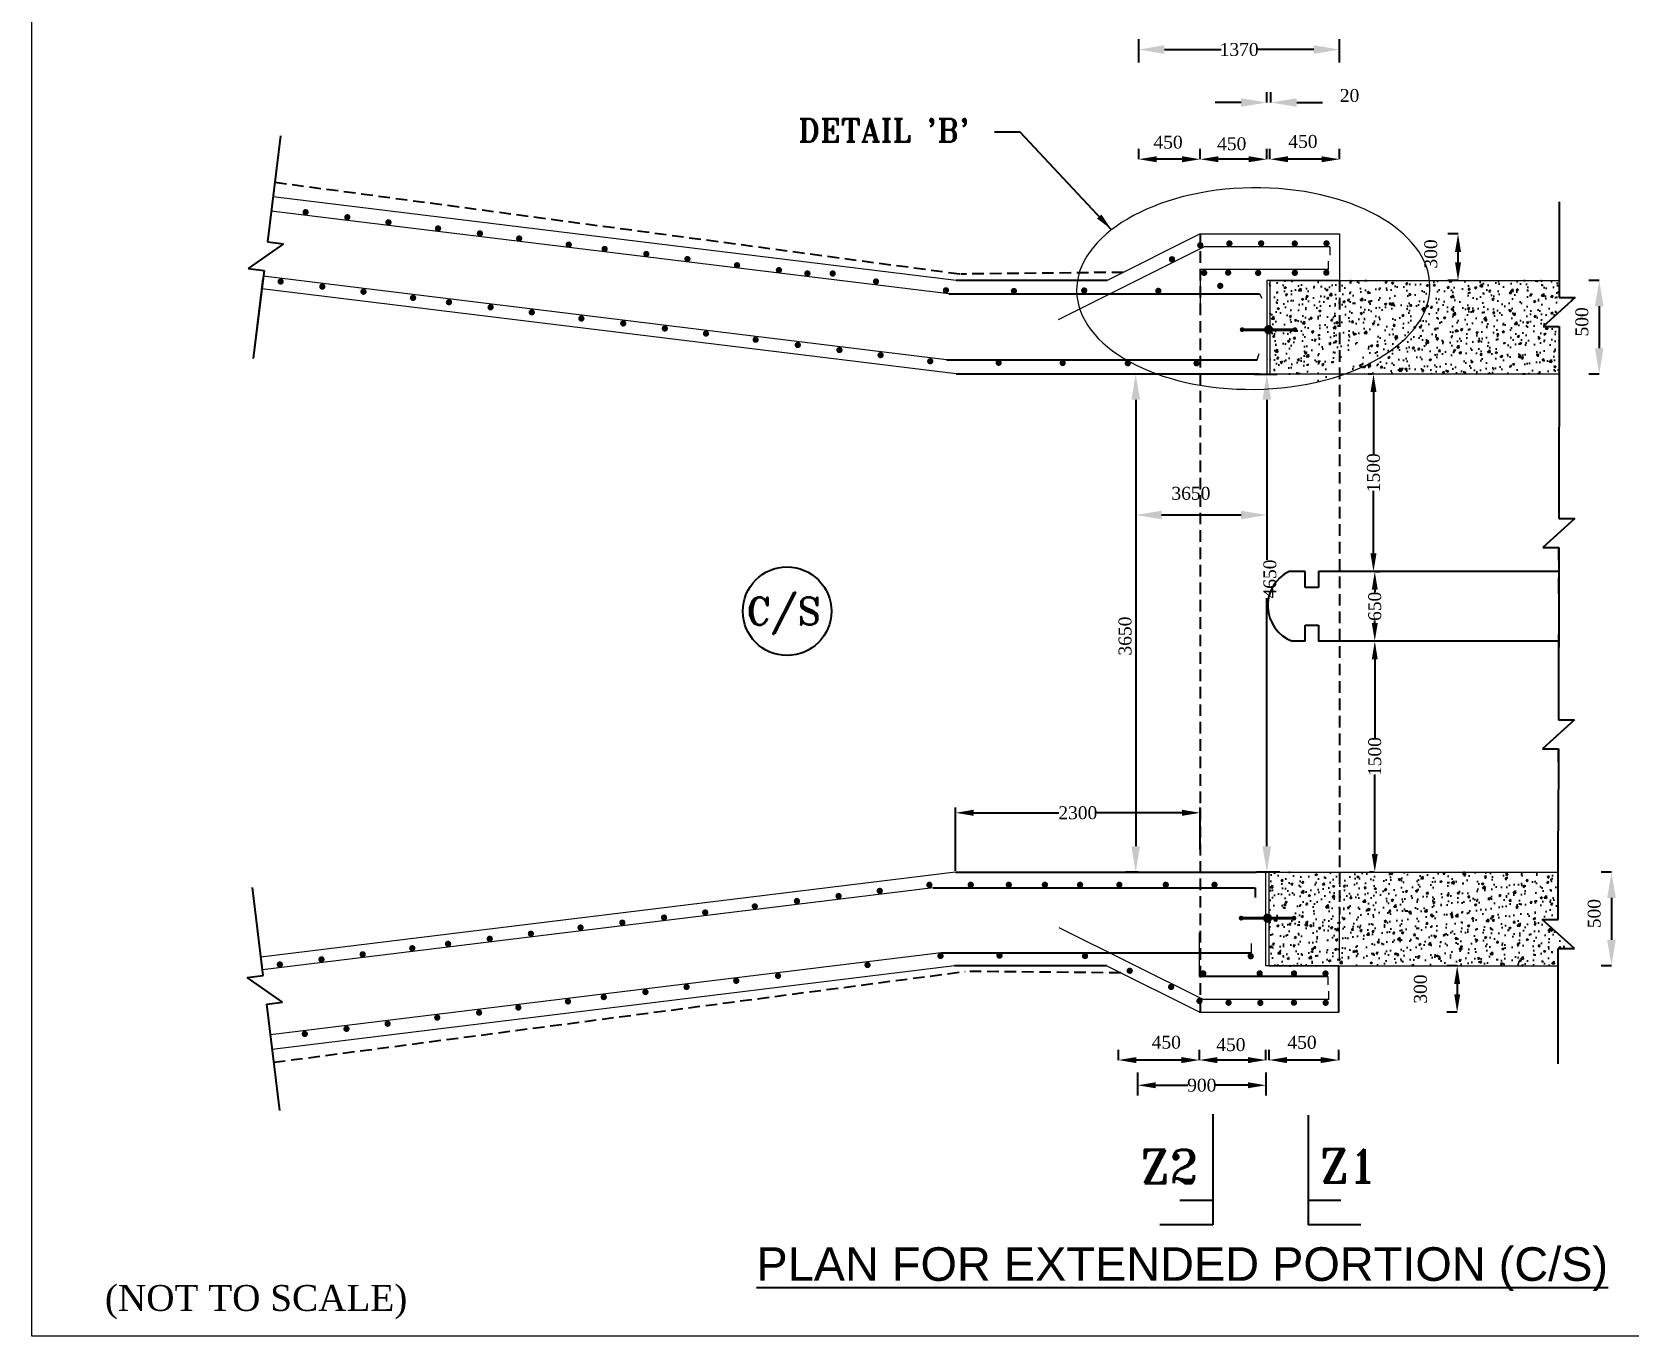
# Model space of a CAD drawing. Extents: x -545075 to 1728153, y -708141 to -305611.
# Drawn here: x 442206 to 473140, y -656087 to -630827 of the extents above; entities that cross this region are included whole.
import ezdxf

# ---------------------------------------------------------------- set-up
doc = ezdxf.new("R2010")
doc.units = 0
doc.header["$MEASUREMENT"] = 0
doc.linetypes.add('DASHED', pattern=[0.75, 0.5, -0.25])
doc.layers.get('0').update_dxf_attribs({"linetype": 'CONTINUOUS'})
doc.layers.get('DEFPOINTS').update_dxf_attribs({"linetype": 'CONTINUOUS'})
doc.layers.add('LINE', color=7, linetype='CONTINUOUS')
doc.layers.add('Other line', color=7, linetype='CONTINUOUS', lineweight=15)
doc.styles.add('Arial-200', font='arial.ttf')
doc.styles.add('BIG', font='ROMANT.SHX')
doc.styles.get("Standard").update_dxf_attribs({"font": 'times.ttf', "height": 250})
doc.dimstyles.new('3', dxfattribs={"dimtxt": 225, "dimasz": 350, "dimexe": 100, "dimexo": 25, "dimgap": 9, "dimtad": 0, "dimdec": 0, "dimzin": 0, "dimdsep": 46, "dimtxsty": 'Standard', "dimcen": 0, "dimclrt": 256, "dimadec": 0, "dimazin": 0, "dimtfac": 1, "dimtdec": 0, "dimtofl": 0, "dimtmove": 2, "dimatfit": 3, "dimfxl": 1, "dimtolj": 1, "dimtzin": 0, "dimarcsym": 0})

# ---------------------------------------------------------------- blocks, each defined once
blk = doc.blocks.new('*D389')
at = {"layer": 'DEFPOINTS', "color": 0, "lineweight": -2}
for p in [(472562, -635639), (472562, -637453), (472562, -637453)]:
    blk.add_point(p, dxfattribs=at)
at = {"layer": 'LINE', "color": 7, "lineweight": -2}
for p, q in [((472562, -635639), (472362, -635639)), ((472562, -636139), (472562, -636953)), ((472562, -637453), (472362, -637453))]:
    blk.add_line(p, q, dxfattribs=at)
for points in [[(472479, -636139), (472646, -636139), (472562, -635639)], [(472479, -636953), (472646, -636953), (472562, -637453)]]:
    blk.add_solid(points, dxfattribs=at)
at = {"layer": 'LINE', "color": 7, "insert": (472228, -636443), "char_height": 250, "attachment_point": 5, "rotation": 90}
blk.add_mtext('\\A1;500', dxfattribs=at)
blk = doc.blocks.new('*D356')
at = {"layer": 'DEFPOINTS', "color": 0, "lineweight": -2}
for p in [(463642, -631169), (463642, -634107), (467534, -638361)]:
    blk.add_point(p, dxfattribs=at)
at = {"layer": 'LINE', "color": 7, "lineweight": -2}
for p, q in [((463642, -631419), (463642, -630969)), ((467534, -631419), (467534, -630969)), ((464142, -631169), (465238, -631169)), ((467034, -631169), (465938, -631169))]:
    blk.add_line(p, q, dxfattribs=at)
for points in [[(464142, -631085), (464142, -631252), (463642, -631169)], [(467034, -631085), (467034, -631252), (467534, -631169)]]:
    blk.add_solid(points, dxfattribs=at)
at = {"layer": 'LINE', "color": 7, "insert": (465588, -631169), "char_height": 250, "attachment_point": 5}
blk.add_mtext('\\A1;1370', dxfattribs=at)
blk = doc.blocks.new('*D357')
at = {"layer": 'DEFPOINTS', "color": 0, "lineweight": -2}
for p in [(469827, -634739), (469827, -634739), (469827, -635639)]:
    blk.add_point(p, dxfattribs=at)
at = {"layer": 'LINE', "color": 7, "lineweight": -2}
for p, q in [((469827, -634739), (469627, -634739)), ((469827, -635289), (469827, -635089)), ((469827, -635639), (469627, -635639))]:
    blk.add_line(p, q, dxfattribs=at)
for points in [[(469769, -635089), (469886, -635089), (469827, -634739)], [(469769, -635289), (469886, -635289), (469827, -635639)]]:
    blk.add_solid(points, dxfattribs=at)
at = {"layer": 'LINE', "color": 7, "insert": (469301, -635128), "char_height": 250, "attachment_point": 5, "rotation": 90}
blk.add_mtext('\\A1;300', dxfattribs=at)
blk = doc.blocks.new('*D358')
at = {"layer": 'DEFPOINTS', "color": 0, "lineweight": -2}
for p in [(465874, -637453), (466124, -647100), (466420, -647100)]:
    blk.add_point(p, dxfattribs=at)
at = {"layer": 'LINE', "color": 7, "lineweight": -2}
for p, q in [((465879, -637453), (466324, -637453)), ((466124, -637953), (466124, -641055)), ((466124, -646600), (466124, -641793)), ((466374, -647100), (465924, -647100))]:
    blk.add_line(p, q, dxfattribs=at)
for points in [[(466040, -637953), (466207, -637953), (466124, -637453)], [(466040, -646600), (466207, -646600), (466124, -647100)]]:
    blk.add_solid(points, dxfattribs=at)
at = {"layer": 'LINE', "color": 7, "insert": (466184, -641424), "char_height": 250, "attachment_point": 5, "rotation": 90}
blk.add_mtext('\\A1;4650', dxfattribs=at)
blk = doc.blocks.new('*D359')
at = {"layer": 'DEFPOINTS', "color": 0, "lineweight": -2}
for p in [(466167, -650741), (466167, -650741), (467517, -650741)]:
    blk.add_point(p, dxfattribs=at)
at = {"layer": 'LINE', "color": 7, "lineweight": -2}
for p, q in [((466167, -650741), (466167, -650541)), ((467517, -650741), (467517, -650541)), ((467167, -650741), (466517, -650741))]:
    blk.add_line(p, q, dxfattribs=at)
for points in [[(466517, -650683), (466517, -650800), (466167, -650741)], [(467167, -650683), (467167, -650800), (467517, -650741)]]:
    blk.add_solid(points, dxfattribs=at)
at = {"layer": 'LINE', "color": 7, "insert": (466806, -650399), "char_height": 250, "attachment_point": 5}
blk.add_mtext('\\A1;450', dxfattribs=at)
blk = doc.blocks.new('*D360')
at = {"layer": 'DEFPOINTS', "color": 0, "lineweight": -2}
for p in [(469811, -648916), (469811, -649816), (469811, -649816)]:
    blk.add_point(p, dxfattribs=at)
at = {"layer": 'LINE', "color": 7, "lineweight": -2}
for p, q in [((469811, -648916), (469611, -648916)), ((469811, -649266), (469811, -649466)), ((469811, -649816), (469611, -649816))]:
    blk.add_line(p, q, dxfattribs=at)
for points in [[(469753, -649266), (469869, -649266), (469811, -648916)], [(469753, -649466), (469869, -649466), (469811, -649816)]]:
    blk.add_solid(points, dxfattribs=at)
at = {"layer": 'LINE', "color": 7, "insert": (469100, -649366), "char_height": 250, "attachment_point": 5, "rotation": 90}
blk.add_mtext('\\A1;300', dxfattribs=at)
blk = doc.blocks.new('*D361')
at = {"layer": 'DEFPOINTS', "color": 0, "lineweight": -2}
for p in [(464817, -650741), (464817, -650741), (466107, -650741)]:
    blk.add_point(p, dxfattribs=at)
at = {"layer": 'LINE', "color": 7, "lineweight": -2}
for p, q in [((464817, -650741), (464817, -650541)), ((466107, -650741), (466107, -650541)), ((465757, -650741), (465167, -650741))]:
    blk.add_line(p, q, dxfattribs=at)
for points in [[(465167, -650683), (465167, -650800), (464817, -650741)], [(465757, -650683), (465757, -650800), (466107, -650741)]]:
    blk.add_solid(points, dxfattribs=at)
at = {"layer": 'LINE', "color": 7, "insert": (465427, -650444), "char_height": 250, "attachment_point": 5}
blk.add_mtext('\\A1;450', dxfattribs=at)
blk = doc.blocks.new('*D362')
at = {"layer": 'DEFPOINTS', "color": 0, "lineweight": -2}
for p in [(463641, -637453), (463584, -647100), (463635, -647100)]:
    blk.add_point(p, dxfattribs=at)
at = {"layer": 'LINE', "color": 7, "lineweight": -2}
for p, q in [((463636, -637453), (463384, -637453)), ((463584, -637953), (463584, -646600)), ((463630, -647100), (463384, -647100))]:
    blk.add_line(p, q, dxfattribs=at)
for points in [[(463501, -637953), (463668, -637953), (463584, -637453)], [(463501, -646600), (463668, -646600), (463584, -647100)]]:
    blk.add_solid(points, dxfattribs=at)
at = {"layer": 'LINE', "color": 7, "insert": (463379, -642529), "char_height": 250, "attachment_point": 5, "rotation": 90}
blk.add_mtext('\\A1;3650', dxfattribs=at)
blk = doc.blocks.new('*D363')
at = {"layer": 'DEFPOINTS', "color": 0, "lineweight": -2}
for p in [(463584, -639930), (466124, -639974), (463584, -640184)]:
    blk.add_point(p, dxfattribs=at)
at = {"layer": 'LINE', "color": 7, "lineweight": -2}
for p, q in [((463584, -639935), (463584, -640384)), ((466124, -639979), (466124, -640384)), ((465624, -640184), (464084, -640184))]:
    blk.add_line(p, q, dxfattribs=at)
for points in [[(464084, -640101), (464084, -640267), (463584, -640184)], [(465624, -640101), (465624, -640267), (466124, -640184)]]:
    blk.add_solid(points, dxfattribs=at)
at = {"layer": 'LINE', "color": 7, "insert": (464654, -639765), "char_height": 250, "attachment_point": 5}
blk.add_mtext('\\A1;3650', dxfattribs=at)
blk = doc.blocks.new('*D364')
at = {"layer": 'DEFPOINTS', "color": 0, "lineweight": -2}
for p in [(466124, -632195), (466204, -632195), (466204, -632195)]:
    blk.add_point(p, dxfattribs=at)
at = {"layer": 'LINE', "color": 7, "lineweight": -2}
for p, q in [((465624, -632195), (465124, -632195)), ((466124, -632195), (466124, -631995)), ((466204, -632195), (466204, -631995)), ((466704, -632195), (467204, -632195))]:
    blk.add_line(p, q, dxfattribs=at)
for points in [[(465624, -632111), (465624, -632278), (466124, -632195)], [(466704, -632111), (466704, -632278), (466204, -632195)]]:
    blk.add_solid(points, dxfattribs=at)
at = {"layer": 'LINE', "color": 7, "insert": (467727, -632060), "char_height": 250, "attachment_point": 5}
blk.add_mtext('\\A1;20', dxfattribs=at)
blk = doc.blocks.new('*D365')
at = {"layer": 'DEFPOINTS', "color": 0, "lineweight": -2}
for p in [(463248, -650741), (463248, -650741), (464817, -650741)]:
    blk.add_point(p, dxfattribs=at)
at = {"layer": 'LINE', "color": 7, "lineweight": -2}
for p, q in [((463248, -650741), (463248, -650541)), ((464817, -650741), (464817, -650541)), ((464467, -650741), (463598, -650741))]:
    blk.add_line(p, q, dxfattribs=at)
for points in [[(463598, -650683), (463598, -650800), (463248, -650741)], [(464467, -650683), (464467, -650800), (464817, -650741)]]:
    blk.add_solid(points, dxfattribs=at)
at = {"layer": 'LINE', "color": 7, "insert": (464177, -650397), "char_height": 250, "attachment_point": 5}
blk.add_mtext('\\A1;450', dxfattribs=at)
blk = doc.blocks.new('*D366')
at = {"layer": 'DEFPOINTS', "color": 0, "lineweight": -2}
for p in [(466184, -633293), (466184, -633293), (467534, -633293)]:
    blk.add_point(p, dxfattribs=at)
at = {"layer": 'LINE', "color": 7, "lineweight": -2}
for p, q in [((466184, -633293), (466184, -633093)), ((467534, -633293), (467534, -633093)), ((467184, -633293), (466534, -633293))]:
    blk.add_line(p, q, dxfattribs=at)
for points in [[(466534, -633235), (466534, -633351), (466184, -633293)], [(467184, -633235), (467184, -633351), (467534, -633293)]]:
    blk.add_solid(points, dxfattribs=at)
at = {"layer": 'LINE', "color": 7, "insert": (466823, -632950), "char_height": 250, "attachment_point": 5}
blk.add_mtext('\\A1;450', dxfattribs=at)
blk = doc.blocks.new('*D367')
at = {"layer": 'DEFPOINTS', "color": 0, "lineweight": -2}
for p in [(464834, -633293), (464834, -633293), (466124, -633293)]:
    blk.add_point(p, dxfattribs=at)
at = {"layer": 'LINE', "color": 7, "lineweight": -2}
for p, q in [((464834, -633293), (464834, -633093)), ((466124, -633293), (466124, -633093)), ((465774, -633293), (465184, -633293))]:
    blk.add_line(p, q, dxfattribs=at)
for points in [[(465184, -633235), (465184, -633351), (464834, -633293)], [(465774, -633235), (465774, -633351), (466124, -633293)]]:
    blk.add_solid(points, dxfattribs=at)
at = {"layer": 'LINE', "color": 7, "insert": (465444, -632995), "char_height": 250, "attachment_point": 5}
blk.add_mtext('\\A1;450', dxfattribs=at)
blk = doc.blocks.new('*D368')
at = {"layer": 'DEFPOINTS', "color": 0, "lineweight": -2}
for p in [(463642, -633293), (463642, -633293), (464834, -633293)]:
    blk.add_point(p, dxfattribs=at)
at = {"layer": 'LINE', "color": 7, "lineweight": -2}
for p, q in [((463642, -633293), (463642, -633093)), ((464834, -633293), (464834, -633093)), ((464484, -633293), (463992, -633293))]:
    blk.add_line(p, q, dxfattribs=at)
for points in [[(463992, -633235), (463992, -633351), (463642, -633293)], [(464484, -633235), (464484, -633351), (464834, -633293)]]:
    blk.add_solid(points, dxfattribs=at)
at = {"layer": 'LINE', "color": 7, "insert": (464211, -632964), "char_height": 250, "attachment_point": 5}
blk.add_mtext('\\A1;450', dxfattribs=at)
blk = doc.blocks.new('*D319')
at = {"layer": 'DEFPOINTS', "color": 0, "lineweight": -2}
for p in [(472800, -647100), (472800, -648913), (472800, -648913)]:
    blk.add_point(p, dxfattribs=at)
at = {"layer": 'LINE', "color": 7, "lineweight": -2}
for p, q in [((472800, -647100), (472600, -647100)), ((472800, -647600), (472800, -648413)), ((472800, -648913), (472600, -648913))]:
    blk.add_line(p, q, dxfattribs=at)
for points in [[(472716, -647600), (472883, -647600), (472800, -647100)], [(472716, -648413), (472883, -648413), (472800, -648913)]]:
    blk.add_solid(points, dxfattribs=at)
at = {"layer": 'LINE', "color": 7, "insert": (472466, -647904), "char_height": 250, "attachment_point": 5, "rotation": 90}
blk.add_mtext('\\A1;500', dxfattribs=at)
blk = doc.blocks.new('*D100')
at = {"layer": 'DEFPOINTS', "color": 0, "lineweight": -2}
for p in [(463621, -650641), (466107, -650641), (466107, -651229)]:
    blk.add_point(p, dxfattribs=at)
at = {"layer": 'LINE', "color": 7, "lineweight": -2}
for p, q in [((463621, -650979), (463621, -651429)), ((466107, -650979), (466107, -651429)), ((463971, -651229), (464592, -651229)), ((465757, -651229), (465136, -651229))]:
    blk.add_line(p, q, dxfattribs=at)
for points in [[(463971, -651171), (463971, -651287), (463621, -651229)], [(465757, -651171), (465757, -651287), (466107, -651229)]]:
    blk.add_solid(points, dxfattribs=at)
at = {"layer": 'LINE', "color": 7, "insert": (464864, -651229), "char_height": 250, "attachment_point": 5}
blk.add_mtext('\\A1;900', dxfattribs=at)
blk = doc.blocks.new('*D472')
at = {"layer": 'DEFPOINTS', "color": 0, "linetype": 'ByBlock', "lineweight": -2}
for p in [(468190, -641279), (468215, -642627), (468215, -642627)]:
    blk.add_point(p, dxfattribs=at)
at = {"layer": 'LINE', "color": 0, "linetype": 'ByBlock', "lineweight": -2}
for p, q in [((468215, -641279), (468315, -641279)), ((468215, -641629), (468215, -641681)), ((468215, -642277), (468215, -642224)), ((468190, -642627), (468115, -642627))]:
    blk.add_line(p, q, dxfattribs=at)
for points in [[(468157, -641629), (468273, -641629), (468215, -641279)], [(468157, -642277), (468273, -642277), (468215, -642627)]]:
    blk.add_solid(points, dxfattribs=at)
at = {"layer": 'LINE', "linetype": 'ByBlock', "lineweight": -2, "insert": (468215, -641953), "char_height": 250, "attachment_point": 5, "rotation": 90}
blk.add_mtext('\\A1;650', dxfattribs=at)
blk = doc.blocks.new('*D658')
at = {"layer": 'DEFPOINTS', "color": 0, "linetype": 'ByBlock', "lineweight": -2}
for p in [(468190, -637453), (468190, -637453), (468190, -641279)]:
    blk.add_point(p, dxfattribs=at)
at = {"layer": 'LINE', "color": 0, "linetype": 'ByBlock', "lineweight": -2}
for p, q in [((468165, -637453), (468090, -637453)), ((468190, -637803), (468190, -639016)), ((468190, -640929), (468190, -639716)), ((468165, -641279), (468090, -641279))]:
    blk.add_line(p, q, dxfattribs=at)
for points in [[(468132, -637803), (468248, -637803), (468190, -637453)], [(468132, -640929), (468248, -640929), (468190, -641279)]]:
    blk.add_solid(points, dxfattribs=at)
at = {"layer": 'LINE', "linetype": 'ByBlock', "lineweight": -2, "insert": (468190, -639366), "char_height": 250, "attachment_point": 5, "rotation": 90}
blk.add_mtext('\\A1;1500', dxfattribs=at)
blk = doc.blocks.new('*D659')
at = {"layer": 'DEFPOINTS', "color": 0, "linetype": 'ByBlock', "lineweight": -2}
for p in [(468215, -642627), (468215, -647100), (468215, -647100)]:
    blk.add_point(p, dxfattribs=at)
at = {"layer": 'LINE', "color": 0, "linetype": 'ByBlock', "lineweight": -2}
for p, q in [((468190, -642627), (468115, -642627)), ((468215, -642977), (468215, -644513)), ((468215, -646750), (468215, -645213)), ((468190, -647100), (468115, -647100))]:
    blk.add_line(p, q, dxfattribs=at)
for points in [[(468157, -642977), (468273, -642977), (468215, -642627)], [(468157, -646750), (468273, -646750), (468215, -647100)]]:
    blk.add_solid(points, dxfattribs=at)
at = {"layer": 'LINE', "linetype": 'ByBlock', "lineweight": -2, "insert": (468215, -644863), "char_height": 250, "attachment_point": 5, "rotation": 90}
blk.add_mtext('\\A1;1500', dxfattribs=at)
blk = doc.blocks.new('*D881')
at = {"layer": 'DEFPOINTS', "color": 0, "linetype": 'ByBlock', "lineweight": -2}
for p in [(464834, -645952), (464834, -646685), (460093, -647100)]:
    blk.add_point(p, dxfattribs=at)
at = {"layer": 'LINE', "color": 0, "linetype": 'ByBlock', "lineweight": -2}
for p, q in [((460093, -647075), (460093, -645852)), ((464834, -646660), (464834, -645852)), ((460443, -645952), (462096, -645952)), ((464484, -645952), (462831, -645952))]:
    blk.add_line(p, q, dxfattribs=at)
for points in [[(460443, -645893), (460443, -646010), (460093, -645952)], [(464484, -645893), (464484, -646010), (464834, -645952)]]:
    blk.add_solid(points, dxfattribs=at)
at = {"layer": 'LINE', "linetype": 'ByBlock', "lineweight": -2, "insert": (462463, -645952), "char_height": 250, "attachment_point": 5}
blk.add_mtext('\\A1;2300', dxfattribs=at)

msp = doc.modelspace()

# ---------------------------------------------------------------- hatches: boundary and pattern name
at = {"layer": 'LINE'}
h = msp.add_hatch(dxfattribs=at)
h.set_pattern_fill('AR-CONC', color=0, scale=56, style=0)
h.set_pattern_definition([(50, (234111.68, 21799.23), (401.6657, -35.1412), [42, -462]), (355, (234111.68, 21799.23), (-77.70075, 421.2276), [33.6, -369.6]), (100.4514, (234145.15, 21796.3), (323.96525, 386.08614), [35.6945, -392.63958]), (46.1842, (234111.7, 21911.23), (597.655, -92.69065), [63, -693]), (96.6356, (234161.5, 21903.5), (523.4111, 545.506), [53.54176, -588.9593]), (351.1842, (234111.7, 21911.23), (523.4107, 545.5064), [50.4, -554.4]), (21, (234167.68, 21883.23), (334.26795, -225.46658), [42, -462]), (326, (234167.68, 21883.23), (136.25659, 406.08403), [33.6, -369.6]), (71.4514, (234195.53, 21864.45), (470.52467, 180.61708), [35.6945, -392.63958]), (37.5, (234111.68, 21799.23), (6.80952, 186.420558), [0, -365.12, 0, -375.2, 0, -371]), (7.5, (234111.68, 21799.23), (147.31894, 220.87056), [0, -213.92, 0, -356.72, 0, -141.4]), (327.5, (233986.8, 21799.23), (298.940564, -12.630728), [0, -140, 0, -436.8, 0, -579.6]), (317.5, (233930.8, 21799.23), (326.58425, 56.05879), [0, -182, 0, -290.08, 0, -411.6])])
edge = h.paths.add_edge_path()
edge.add_ellipse((465861.783, -635797.914), major_axis=(-3421.064, -47.045), ratio=0.570526397, start_angle=120.6780294, end_angle=183.2845215, ccw=False)
edge.add_line((467630.339, -637452.56), (471786.106, -637452.56))
edge.add_line((471786.106, -637452.56), (471786.106, -636698.379))
edge.add_line((471786.106, -636698.379), (471786.106, -636535.199))
edge.add_line((471786.106, -636535.199), (471474.957, -636535.199))
edge.add_line((471474.957, -636535.199), (472097.254, -635973.749))
edge.add_line((472097.254, -635973.749), (471786.106, -635973.749))
edge.add_line((471786.106, -635973.749), (471786.106, -635639.12))
edge.add_line((471786.106, -635639.12), (469275.69, -635639.12))
edge = h.paths.add_edge_path()
edge.add_line((467533.766, -637452.56), (467630.339, -637452.56))
edge.add_ellipse((465861.783, -635797.914), major_axis=(-3421.064, -47.045), ratio=0.570526397, start_angle=120.6780294, end_angle=183.2845215)
edge.add_line((469275.69, -635639.12), (467533.766, -635639.12))
edge.add_line((467533.766, -635639.12), (467533.766, -637452.56))
h.paths.add_polyline_path([(466645.406, -636595.12), (466202.003, -636595.12, -0.235783891), (466183.766, -636630.107), (466183.766, -637452.56), (467533.766, -637452.56), (467533.766, -635639.12), (466183.766, -635639.12), (466183.766, -636558.596, -0.244983423), (466202.003, -636595.12), (466645.406, -636595.12, -43.807910188), (466645.573, -636597.234, -0.022826928)])
h.paths.add_polyline_path([(471853.272, -637151.548), (471853.272, -635734.882), (472603.272, -635734.882), (472603.272, -637151.548)], flags=9)
h = msp.add_hatch(dxfattribs=at)
h.set_pattern_fill('AR-CONC', color=0, scale=56, style=0)
h.set_pattern_definition([(50, (234095.38, 20806.32), (401.6657, -35.1412), [42, -462]), (355, (234095.4, 20806.3), (-77.70075, 421.2276), [33.6, -369.6]), (100.4514, (234128.85, 20803.4), (323.96525, 386.08614), [35.6945, -392.63958]), (46.1842, (234095.4, 20918.3), (597.655, -92.69065), [63, -693]), (96.6356, (234145.2, 20910.6), (523.4111, 545.506), [53.54176, -588.9593]), (351.1842, (234095.4, 20918.3), (523.4107, 545.5064), [50.4, -554.4]), (21, (234151.38, 20890.32), (334.26795, -225.46658), [42, -462]), (326, (234151.4, 20890.3), (136.25659, 406.08403), [33.6, -369.6]), (71.4514, (234179.24, 20871.53), (470.52467, 180.61708), [35.6945, -392.63958]), (37.5, (234095.38, 20806.32), (6.80952, 186.420558), [0, -365.12, 0, -375.2, 0, -371]), (7.5, (234095.38, 20806.32), (147.31894, 220.87056), [0, -213.92, 0, -356.72, 0, -141.4]), (327.5, (233970.5, 20806.32), (298.940564, -12.630728), [0, -140, 0, -436.8, 0, -579.6]), (317.5, (233914.5, 20806.32), (326.584255, 56.05879), [0, -182, 0, -290.08, 0, -411.6])])
h.paths.add_polyline_path([(471769.812, -648915.652), (471769.812, -648578.487), (472080.961, -648578.487), (471458.664, -648017.038), (471769.812, -648017.038), (471769.812, -647099.677), (466167.473, -647099.677), (466167.473, -647959.675, -0.216215862), (466181.966, -647993.159), (466625.369, -647993.159, -43.807910188), (466625.535, -647995.274, -0.022826928), (466625.369, -647993.159), (466181.966, -647993.159, -0.207129206), (466167.473, -648025.108), (466167.473, -648915.652), (467517.473, -648915.652)])
h.paths.add_polyline_path([(468800.495, -649932.318), (468800.495, -648798.985), (469400.495, -648798.985), (469400.495, -649932.318)], flags=9)

# ---------------------------------------------------------------- linework, layer by layer
at = {"color": 7, "linetype": 'ByBlock', "lineweight": 20}
msp.add_lwpolyline([(442205.502, -656086.609), (442205.502, -605191.962), (514177.731, -605191.962), (514177.731, -656086.609), (442205.502, -656086.609)], close=True, dxfattribs=at)
at = {"layer": 'LINE', "color": 0}
for p, q in [((447020.309, -632837.369), (446768.712, -634892.394)), ((471786.106, -634119.2), (471786.106, -635810.57)), ((471786.106, -634460.286), (471786.106, -635973.749)), ((447077.554, -634930.206), (446391.641, -635411.87)), ((446768.712, -634892.394), (447077.554, -634930.206)), ((446391.641, -635411.87), (446700.483, -635449.682)), ((446680.653, -635611.653), (446491.955, -637152.922)), ((446700.483, -635449.682), (446511.785, -636990.951)), ((472097.254, -635973.749), (471474.957, -636535.199)), ((471786.106, -635973.749), (472097.254, -635973.749)), ((471474.957, -636535.199), (471786.106, -636535.199)), ((471786.106, -636535.199), (471786.106, -638087.976)), ((471786.106, -636698.379), (471780.074, -640252.946)), ((472090.309, -640252.946), (471468.013, -640814.395)), ((471779.161, -640252.946), (472090.309, -640252.946)), ((471468.013, -640814.395), (471779.161, -640814.395)), ((471779.122, -640814.395), (471777.217, -641936.968)), ((471776.264, -642498.418), (471773.455, -644154.047)), ((472084.604, -644154.047), (471462.307, -644715.496)), ((471773.455, -644154.047), (472084.604, -644154.047)), ((471462.307, -644715.496), (471773.455, -644715.496)), ((471772.503, -644715.496), (471769.812, -646301.081)), ((471769.812, -647853.858), (471769.812, -646301.081)), ((471769.812, -648017.038), (471769.812, -646464.26)), ((446664.36, -648940.584), (446475.662, -647399.315)), ((446684.19, -649102.554), (446495.492, -647561.285)), ((471458.664, -648017.038), (471769.812, -648017.038)), ((472080.961, -648578.487), (471458.664, -648017.038)), ((471769.812, -650648.856), (471769.812, -648578.487)), ((471769.812, -648578.487), (472080.961, -648578.487)), ((471769.812, -650812.036), (471769.812, -648741.667)), ((446375.348, -649140.366), (446684.19, -649102.554)), ((447061.261, -649622.031), (446375.348, -649140.366)), ((446752.419, -649659.842), (447061.261, -649622.031)), ((447004.016, -651714.868), (446752.419, -649659.842))]:
    msp.add_line(p, q, dxfattribs=at)
at = {"layer": 'LINE', "color": 0, "linetype": 'DASHED', "ltscale": 450}
for p, q in [((446910.134, -633737.271), (460199.104, -635516.981)), ((464833.766, -634739.12), (464833.766, -649815.652)), ((463344.275, -635483.865), (460199.104, -635516.981)), ((467533.766, -635639.12), (467533.766, -647922.735)), ((446889.927, -650782.994), (460282.441, -649024.356)), ((463293.389, -649053.61), (460282.441, -649024.356))]:
    msp.add_line(p, q, dxfattribs=at)
at = {"layer": 'LINE', "color": 0, "linetype": 'ByBlock', "lineweight": -2}
for p, q in [((463033.766, -635639.12), (460109.205, -635639.12)), ((459967.227, -635902.464), (465981.788, -635901.464)), ((459918.227, -637179.464), (465933.788, -637179.464)), ((460109.205, -637452.56), (465982.249, -637452.56)), ((471780.074, -641062.375), (471779.122, -640814.395)), ((466865.994, -641278.702), (466557.144, -641278.702)), ((466865.994, -641589.742), (466865.994, -641278.702)), ((471779.478, -641278.702), (467125.194, -641278.702)), ((467125.194, -641278.702), (467125.194, -641589.742)), ((471778.131, -641709.597), (471778.131, -641398.557)), ((471778.131, -641398.557), (471778.131, -642746.397)), ((467125.194, -641589.742), (466865.994, -641589.742)), ((466865.994, -642626.542), (466865.994, -642315.502)), ((466865.994, -642315.502), (467125.194, -642315.502)), ((467125.194, -642315.502), (467125.194, -642626.542)), ((466865.994, -642626.542), (466616.001, -642626.542)), ((471777.191, -642626.542), (467125.194, -642626.542)), ((471774.369, -644963.475), (471773.416, -644715.496)), ((460092.912, -647099.677), (465923.766, -647099.677)), ((459658.601, -647402.803), (465895.861, -647402.803)), ((465895.861, -647402.803), (465895.861, -647592.439)), ((459813.932, -648661.933), (465828.493, -648661.933)), ((463017.473, -648915.652), (460072.207, -648915.652)), ((467517.473, -649815.652), (467517.473, -648915.652)), ((467305.1, -649124.934), (464817.473, -649124.934))]:
    msp.add_line(p, q, dxfattribs=at)
at = {"layer": 'LINE'}
for p, q in [((465075.64, -651789.351), (465075.64, -653933.799)), ((465075.64, -651789.351), (465075.64, -653933.799)), ((466922.17, -651808.351), (466922.17, -653933.799)), ((466922.17, -651808.351), (466922.17, -653933.799)), ((465075.64, -653460.951), (464439.525, -653460.951)), ((467558.286, -653460.951), (466922.17, -653460.951)), ((465075.64, -653933.799), (464052.443, -653933.799)), ((467945.367, -653933.799), (466922.17, -653933.799))]:
    msp.add_line(p, q, dxfattribs=at)
at = {"layer": 'LINE', "color": 0}
for points, const_width in [([(447537.18, -634318.385, -1), (447476.7, -634318.385, -1)], 60.48), ([(448344.105, -634416.048, -1), (448283.625, -634416.048, -1)], 60.48), ([(449141.311, -634514.93, -1), (449080.831, -634514.93, -1)], 60.48), ([(450102.427, -634633.564, -1), (450041.947, -634633.564, -1)], 60.48), ([(450912.52, -634729.583, -1), (450852.04, -634729.583, -1)], 60.48), ([(451672.911, -634827.917, -1), (451612.431, -634827.917, -1)], 60.48), ([(452634.027, -634946.55, -1), (452573.547, -634946.55, -1)], 60.48), ([(453328.054, -635030.921, -1), (453267.574, -635030.921, -1)], 60.48), ([(454134.98, -635128.584, -1), (454074.5, -635128.584, -1)], 60.48), ([(464865.214, -634958.709, -1), (464804.734, -634958.709, -1)], 60.48), ([(465429.647, -634924.39, -1), (465369.167, -634924.39, -1)], 60.48), ([(466044.034, -634922.176, -1), (465983.554, -634922.176, -1)], 60.48), ([(466695.831, -634925.586, -1), (466635.351, -634925.586, -1)], 60.48), ([(467310.217, -634923.373, -1), (467249.737, -634923.373, -1)], 60.48), ([(454932.186, -635227.466, -1), (454871.706, -635227.466, -1)], 60.48), ([(455893.302, -635346.1, -1), (455832.822, -635346.1, -1)], 60.48), ([(456703.394, -635442.119, -1), (456642.914, -635442.119, -1)], 60.48), ([(464316.851, -635230.588, -1), (464256.371, -635230.588, -1)], 60.48), ([(447053.298, -635662.657, -1), (446992.818, -635662.657, -1)], 60.48), ([(447860.223, -635760.32, -1), (447799.743, -635760.32, -1)], 60.48), ([(457255.915, -635505.589, -1), (457195.435, -635505.589, -1)], 60.48), ([(457745.574, -635506.489, -1), (457685.094, -635506.489, -1)], 60.48), ([(458583.876, -635662.284, -1), (458523.396, -635662.284, -1)], 60.48), ([(464940.305, -635493.193, -1), (464879.825, -635493.193, -1)], 60.48), ([(465251.748, -635745.215, -1), (465191.268, -635745.215, -1)], 60.48), ([(465404.202, -635490.106, -1), (465343.722, -635490.106, -1)], 60.48), ([(465985.912, -635494.891, -1), (465925.432, -635494.891, -1)], 60.48), ([(466696.89, -635492.499, -1), (466636.41, -635492.499, -1)], 60.48), ([(467307.323, -635490.106, -1), (467246.843, -635490.106, -1)], 60.48), ([(448657.429, -635859.202, -1), (448596.949, -635859.202, -1)], 60.48), ([(449618.545, -635977.836, -1), (449558.065, -635977.836, -1)], 60.48), ([(450312.573, -636062.206, -1), (450252.093, -636062.206, -1)], 60.48), ([(459939.187, -635831.215, -1), (459878.707, -635831.215, -1)], 60.48), ([(461255.77, -635845.036, -1), (461195.29, -635845.036, -1)], 60.48), ([(462616.893, -635835.367, -1), (462556.413, -635835.367, -1)], 60.48), ([(464053.078, -635842.881, -1), (463992.598, -635842.881, -1)], 60.48), ([(451119.498, -636159.87, -1), (451059.018, -636159.87, -1)], 60.48), ([(451916.705, -636258.752, -1), (451856.225, -636258.752, -1)], 60.48), ([(452877.821, -636377.385, -1), (452817.341, -636377.385, -1)], 60.48), ([(453687.913, -636473.404, -1), (453627.433, -636473.404, -1)], 60.48), ([(454494.839, -636571.067, -1), (454434.359, -636571.067, -1)], 60.48), ([(455292.045, -636669.95, -1), (455231.565, -636669.95, -1)], 60.48), ([(465670.306, -636594.352, -1), (465623.821, -636594.352, -1)], 46.484), ([(466202.01, -636594.352, -1), (466113.69, -636594.352, -1)], 88.32), ([(466691.878, -636594.352, -1), (466645.394, -636594.352, -1)], 46.484), ([(456253.161, -636788.583, -1), (456192.681, -636788.583, -1)], 60.48), ([(457069.115, -636890.884, -1), (457008.635, -636890.884, -1)], 60.48), ([(457876.04, -636988.548, -1), (457815.56, -636988.548, -1)], 60.48), ([(458673.246, -637087.43, -1), (458612.766, -637087.43, -1)], 60.48), ([(459634.362, -637206.063, -1), (459573.882, -637206.063, -1)], 60.48), ([(460959.649, -637235.243, -1), (460899.169, -637235.243, -1)], 60.48), ([(462200.657, -637239.029, -1), (462140.177, -637239.029, -1)], 60.48), ([(463460.692, -637245.638, -1), (463400.212, -637245.638, -1)], 60.48), ([(464793.494, -637246.059, -1), (464733.014, -637246.059, -1)], 60.48), ([(458656.953, -647464.806, 1), (458596.473, -647464.806, 1)], 60.48), ([(459618.069, -647346.173, 1), (459557.589, -647346.173, 1)], 60.48), ([(460419.432, -647346.173, 1), (460358.952, -647346.173, 1)], 60.48), ([(461156.561, -647346.173, 1), (461096.081, -647346.173, 1)], 60.48), ([(461855.262, -647346.173, 1), (461794.782, -647346.173, 1)], 60.48), ([(462536.497, -647346.173, 1), (462476.017, -647346.173, 1)], 60.48), ([(463297.583, -647346.173, 1), (463237.103, -647346.173, 1)], 60.48), ([(464197.068, -647346.173, 1), (464136.588, -647346.173, 1)], 60.48), ([(465141.25, -647346.173, 1), (465080.77, -647346.173, 1)], 60.48), ([(456236.867, -647763.653, 1), (456176.387, -647763.653, 1)], 60.48), ([(457052.821, -647661.352, 1), (456992.341, -647661.352, 1)], 60.48), ([(457859.747, -647563.689, 1), (457799.267, -647563.689, 1)], 60.48), ([(453671.62, -648078.832, 1), (453611.14, -648078.832, 1)], 60.48), ([(454478.545, -647981.169, 1), (454418.065, -647981.169, 1)], 60.48), ([(455275.751, -647882.287, 1), (455215.271, -647882.287, 1)], 60.48), ([(465650.268, -647992.391, -1), (465603.784, -647992.391, -1)], 46.484), ([(466181.972, -647992.391, -1), (466093.652, -647992.391, -1)], 88.32), ([(466671.84, -647992.391, -1), (466625.356, -647992.391, -1)], 46.484), ([(451103.205, -648392.367, 1), (451042.725, -648392.367, 1)], 60.48), ([(451900.411, -648293.485, 1), (451839.931, -648293.485, 1)], 60.48), ([(452861.527, -648174.851, 1), (452801.047, -648174.851, 1)], 60.48), ([(448641.136, -648693.034, 1), (448580.656, -648693.034, 1)], 60.48), ([(449602.252, -648574.401, 1), (449541.772, -648574.401, 1)], 60.48), ([(450296.28, -648490.03, 1), (450235.8, -648490.03, 1)], 60.48), ([(459833.574, -648725.075, 1), (459773.094, -648725.075, 1)], 60.48), ([(460976.523, -648718.447, 1), (460916.043, -648718.447, 1)], 60.48), ([(462633.326, -648725.418, 1), (462572.846, -648725.418, 1)], 60.48), ([(465842.458, -648729.886, 1), (465781.978, -648729.886, 1)], 60.48), ([(447037.004, -648889.579, 1), (446976.524, -648889.579, 1)], 60.48), ([(447843.93, -648791.916, 1), (447783.45, -648791.916, 1)], 60.48), ([(458420.846, -648899.784, 1), (458360.366, -648899.784, 1)], 60.48), ([(463498.868, -649011.235, 1), (463438.388, -649011.235, 1)], 60.48), ([(464924.216, -649062.272, 1), (464863.736, -649062.272, 1)], 60.48), ([(466015.854, -649062.272, 1), (465955.374, -649062.272, 1)], 60.48), ([(466680.596, -649062.272, 1), (466620.116, -649062.272, 1)], 60.48), ([(467291.029, -649064.665, 1), (467230.549, -649064.665, 1)], 60.48), ([(454915.893, -649324.77, 1), (454855.413, -649324.77, 1)], 60.48), ([(455877.009, -649206.137, 1), (455816.529, -649206.137, 1)], 60.48), ([(456687.101, -649110.118, 1), (456626.621, -649110.118, 1)], 60.48), ([(464300.557, -649324.184, 1), (464240.077, -649324.184, 1)], 60.48), ([(452617.733, -649605.686, 1), (452557.253, -649605.686, 1)], 60.48), ([(453311.761, -649521.315, 1), (453251.281, -649521.315, 1)], 60.48), ([(454118.686, -649423.652, 1), (454058.206, -649423.652, 1)], 60.48), ([(464848.92, -649596.062, 1), (464788.44, -649596.062, 1)], 60.48), ([(465413.354, -649630.381, 1), (465352.874, -649630.381, 1)], 60.48), ([(466027.74, -649632.595, 1), (465967.26, -649632.595, 1)], 60.48), ([(466679.537, -649629.185, 1), (466619.057, -649629.185, 1)], 60.48), ([(467293.923, -649631.399, 1), (467233.443, -649631.399, 1)], 60.48), ([(450086.134, -649918.673, 1), (450025.654, -649918.673, 1)], 60.48), ([(450896.226, -649822.654, 1), (450835.746, -649822.654, 1)], 60.48), ([(451656.617, -649724.319, 1), (451596.137, -649724.319, 1)], 60.48), ([(447520.886, -650233.851, 1), (447460.406, -650233.851, 1)], 60.48), ([(448327.812, -650136.188, 1), (448267.332, -650136.188, 1)], 60.48), ([(449125.018, -650037.306, 1), (449064.538, -650037.306, 1)], 60.48)]:
    msp.add_lwpolyline(points, format="xyb", close=True, dxfattribs=dict(at, const_width=const_width))
at = {"layer": 'LINE', "color": 0, "const_width": 59.5}
for points in [[(466641.543, -636595.12), (466158.106, -636595.12), (465674.668, -636595.12)], [(466621.506, -647993.159), (466138.068, -647993.159), (465654.631, -647993.159)]]:
    msp.add_lwpolyline(points, dxfattribs=at)
at = {"layer": 'LINE', "color": 0}
msp.add_circle((456831.895, -642047.027), 857.907, dxfattribs=at)
at = {"layer": 'LINE', "color": 0, "linetype": 'ByBlock', "lineweight": -2}
msp.add_arc((466873.26, -641940.103), 733.063, 115.5454226, 249.4553467, dxfattribs=at)
at = {"layer": 'Other line', "color": 0}
for p, q in [((460109.205, -635639.12), (446875.65, -634018.932)), ((459967.227, -635902.464), (446841.232, -634300.057)), ((464833.766, -634739.12), (463033.766, -635639.12)), ((464833.766, -634739.12), (467533.766, -634739.12)), ((467533.766, -634739.12), (467533.766, -635639.12)), ((464909.082, -634989.01), (462083.428, -636401.837)), ((467343.787, -634989.01), (464909.082, -634989.01)), ((467343.787, -634989.01), (467343.787, -635151.161)), ((467321.393, -635429.837), (467321.393, -635269.199)), ((459918.227, -637179.464), (446687.059, -635559.329)), ((467321.393, -635429.837), (464833.766, -635429.837)), ((464833.766, -635429.837), (464833.766, -636147.12)), ((466123.766, -635639.12), (466123.766, -637452.56)), ((467533.766, -635639.12), (466123.766, -635639.12)), ((466183.766, -635639.12), (471786.106, -635639.12)), ((466183.766, -635639.12), (466183.766, -637452.56)), ((460109.205, -637452.56), (446656.909, -635805.592)), ((465981.788, -635901.464), (466025.788, -635985.464)), ((465933.788, -637179.464), (465976.788, -637054.464)), ((466183.766, -637452.56), (471786.106, -637452.56)), ((460092.912, -647099.677), (446640.616, -648746.645)), ((466107.473, -648915.652), (466107.473, -647099.677)), ((466167.473, -647099.677), (471769.812, -647099.677)), ((466167.473, -648915.652), (466167.473, -647099.677)), ((459658.601, -647402.803), (446670.766, -648992.907)), ((467533.766, -648822.735), (467533.766, -647922.735)), ((464892.789, -649565.761), (462100.227, -648179.549)), ((464817.473, -649124.934), (464817.473, -648276.391)), ((459813.932, -648661.933), (446824.939, -650252.179)), ((465828.493, -648661.933), (465827.473, -648480.814)), ((460072.207, -648915.652), (446859.357, -650533.304)), ((464817.473, -649815.652), (463017.473, -648915.652)), ((467517.473, -648915.652), (466107.473, -648915.652)), ((466167.473, -648915.652), (471769.812, -648915.652)), ((467305.1, -649124.934), (467305.1, -649285.572)), ((467327.494, -649565.761), (464892.789, -649565.761)), ((467327.494, -649565.761), (467327.494, -649403.61)), ((464817.473, -649815.652), (467517.473, -649815.652))]:
    msp.add_line(p, q, dxfattribs=at)
at = {"layer": 'Other line', "color": 0, "extrusion": (0, 0, -1)}
msp.add_ellipse((465861.783, -635797.914), major_axis=(-3421.064, -47.045), ratio=0.570526397, start_param=-3.141592654, end_param=3.141592654, dxfattribs=at)

# ---------------------------------------------------------------- texts
at = {"color": 0, "linetype": 'Continuous', "lineweight": -2}
msp.add_text('(NOT TO SCALE)', height=502.22012, dxfattribs=at).set_placement((443619.356, -655600.124))
at = {"layer": 'LINE', "color": 0, "style": 'BIG'}
for s, height, p in [("DETAIL 'B'", 448, (457049.417, -632957.15)), ('C/S', 525, (456044.868, -642308.918))]:
    msp.add_text(s, height=height, dxfattribs=at).set_placement(p)
at = {"layer": 'LINE', "style": 'BIG'}
for s, p in [('Z2', (463680.694, -653127.355)), ('Z1', (467153.275, -653114.133))]:
    msp.add_text(s, height=650, dxfattribs=at).set_placement(p)
at = {"layer": 'LINE', "insert": (464485.529, -654366.981), "char_height": 650, "width": 23417.44191, "attachment_point": 2, "style": 'Arial-200'}
msp.add_mtext('{\\LPLAN FOR EXTENDED PORTION (C/S)}', dxfattribs=at)

# ---------------------------------------------------------------- dimensions: what is measured, and where the dimension line sits
at = {"layer": 'LINE', "color": 0}
dim = msp.add_linear_dim(base=(463641.56, -631168.728), p1=(467533.766, -638361.416), p2=(463641.56, -634107.12), angle=180, text='1370', dimstyle='3', override={"dimtxt": 500, "dimasz": 500, "dimexe": 200, "dimexo": 5, "dimdle": 250, "dimclrd": 7, "dimclre": 7, "dimclrt": 7, "dimfxl": 250, "dimfxlon": 1}, dxfattribs=at)
dim.commit()
dim.dimension.update_dxf_attribs({"geometry": '*D356', "text_midpoint": (465587.663, -631168.728)})
dim = msp.add_linear_dim(base=(466203.766, -632194.764), p1=(466123.766, -632194.764), p2=(466203.766, -632194.764), text='20', dimstyle='3', override={"dimtxt": 500, "dimasz": 500, "dimexe": 200, "dimexo": 5, "dimdle": 250, "dimclrd": 7, "dimclre": 7, "dimclrt": 7, "dimfxl": 250, "dimfxlon": 1}, dxfattribs=at)
dim.commit()
dim.dimension.update_dxf_attribs({"geometry": '*D364', "text_midpoint": (467727.012, -632059.546), "dimtype": 160})
for base, p1, p2, angle, text, override, picture, middle in [((463641.56, -633292.997), (464833.766, -633292.997), (463641.56, -633292.997), 180, '450', {"dimtxt": 400, "dimasz": 350, "dimexe": 200, "dimexo": 5, "dimdle": 250, "dimclrd": 7, "dimclre": 7, "dimclrt": 7, "dimfxl": 250, "dimfxlon": 1}, '*D368', (464211.106, -632964.12)), ((464833.766, -633292.997), (466123.766, -633292.997), (464833.766, -633292.997), 180, '450', {"dimtxt": 400, "dimasz": 350, "dimexe": 200, "dimexo": 5, "dimdle": 250, "dimclrd": 7, "dimclre": 7, "dimclrt": 7, "dimfxl": 250, "dimfxlon": 1}, '*D367', (465443.788, -632995.464)), ((466183.766, -633292.997), (467533.766, -633292.997), (466183.766, -633292.997), 180, '450', {"dimtxt": 400, "dimexe": 200, "dimexo": 5, "dimdle": 250, "dimclrd": 7, "dimclre": 7, "dimclrt": 7, "dimfxl": 250, "dimfxlon": 1}, '*D366', (466822.788, -632950.464)), ((469827.256, -634739.12), (469827.256, -635639.12), (469827.256, -634739.12), 90, '300', {"dimtxt": 400, "dimexe": 200, "dimexo": 5, "dimdle": 250, "dimclrd": 7, "dimclre": 7, "dimclrt": 7, "dimfxl": 250, "dimfxlon": 1}, '*D357', (469300.788, -635128.023)), ((472562.272, -637452.56), (472562.272, -635639.12), (472562.272, -637452.56), 90, '500', {"dimtxt": 500, "dimasz": 500, "dimexe": 200, "dimexo": 5, "dimdle": 250, "dimclrd": 7, "dimclre": 7, "dimclrt": 7, "dimfxl": 250, "dimfxlon": 1}, '*D389', (472228.272, -636443.215)), ((463584.273, -640184.145), (466123.766, -639974.011), (463584.273, -639930.163), 180, '3650', {"dimtxt": 500, "dimasz": 500, "dimexe": 200, "dimexo": 5, "dimdle": 250, "dimclrd": 7, "dimclre": 7, "dimclrt": 7, "dimfxl": 250, "dimfxlon": 1}, '*D363', (464654.301, -639764.963)), ((472799.577, -648913.117), (472799.577, -647099.677), (472799.577, -648913.117), 90, '500', {"dimtxt": 500, "dimasz": 500, "dimexe": 200, "dimexo": 5, "dimdle": 250, "dimclrd": 7, "dimclre": 7, "dimclrt": 7, "dimfxl": 250, "dimfxlon": 1}, '*D319', (472465.577, -647903.772)), ((469810.963, -649815.652), (469810.963, -648915.652), (469810.963, -649815.652), 270, '300', {"dimtxt": 400, "dimexe": 200, "dimexo": 5, "dimdle": 250, "dimclrd": 7, "dimclre": 7, "dimclrt": 7, "dimfxl": 250, "dimfxlon": 1}, '*D360', (469100.495, -649365.652)), ((463247.842, -650741.29), (464817.473, -650741.29), (463247.842, -650741.29), 180, '450', {"dimtxt": 400, "dimasz": 350, "dimexe": 200, "dimexo": 5, "dimdle": 250, "dimclrd": 7, "dimclre": 7, "dimclrt": 7, "dimfxl": 250, "dimfxlon": 1}, '*D365', (464176.812, -650397.412)), ((466167.473, -650741.29), (467517.473, -650741.29), (466167.473, -650741.29), 180, '450', {"dimtxt": 400, "dimexe": 200, "dimexo": 5, "dimdle": 250, "dimclrd": 7, "dimclre": 7, "dimclrt": 7, "dimfxl": 250, "dimfxlon": 1}, '*D359', (466806.495, -650398.756)), ((464817.473, -650741.29), (466107.473, -650741.29), (464817.473, -650741.29), 180, '450', {"dimtxt": 400, "dimasz": 350, "dimexe": 200, "dimexo": 5, "dimdle": 250, "dimclrd": 7, "dimclre": 7, "dimclrt": 7, "dimfxl": 250, "dimfxlon": 1}, '*D361', (465427.495, -650443.756))]:
    dim = msp.add_linear_dim(base=base, p1=p1, p2=p2, angle=angle, text=text, dimstyle='3', override=override, dxfattribs=at)
    dim.commit()
    dim.dimension.update_dxf_attribs({"geometry": picture, "text_midpoint": middle, "dimtype": 160})
at = {"layer": 'LINE'}
for base, p1, p2, text, picture, middle in [((463584.273, -647099.677), (463641.183, -637452.56), (463634.93, -647099.677), '3650', '*D362', (463378.876, -642528.667)), ((466123.766, -647099.677), (465873.766, -637452.56), (466420.037, -647099.677), '4650', '*D358', (466183.766, -641423.878))]:
    dim = msp.add_linear_dim(base=base, p1=p1, p2=p2, angle=270, text=text, dimstyle='3', override={"dimtxt": 500, "dimasz": 500, "dimexe": 200, "dimexo": 5, "dimdle": 250, "dimclrd": 7, "dimclre": 7, "dimclrt": 7, "dimfxl": 250, "dimfxlon": 1}, dxfattribs=at)
    dim.commit()
    dim.dimension.update_dxf_attribs({"geometry": picture, "text_midpoint": middle, "dimtype": 160})
at = {"layer": 'LINE', "color": 0, "linetype": 'ByBlock', "lineweight": -2}
for base, p1, p2, text, picture, middle in [((468189.929, -637452.56), (468189.929, -641278.702), (468189.929, -637452.56), '1500', '*D658', (468189.929, -639365.631)), ((468214.929, -642626.542), (468189.929, -641278.702), (468214.929, -642626.542), '650', '*D472', (468214.929, -641952.622)), ((468214.929, -647099.677), (468214.929, -642626.542), (468214.929, -647099.677), '1500', '*D659', (468214.929, -644863.109))]:
    dim = msp.add_linear_dim(base=base, p1=p1, p2=p2, angle=90, text=text, dimstyle='3', dxfattribs=at)
    dim.commit()
    dim.dimension.update_dxf_attribs({"geometry": picture, "text_midpoint": middle})
dim = msp.add_linear_dim(base=(464833.766, -645951.584), p1=(460092.912, -647099.677), p2=(464833.766, -646685.437), text='2300', dimstyle='3', dxfattribs=at)
dim.commit()
dim.dimension.update_dxf_attribs({"geometry": '*D881', "text_midpoint": (462463.339, -645951.584)})
at = {"layer": 'LINE', "color": 0}
dim = msp.add_linear_dim(base=(466107.473, -651229.126), p1=(463621.194, -650641.29), p2=(466107.473, -650641.29), text='900', dimstyle='3', override={"dimtxt": 400, "dimexe": 200, "dimexo": 5, "dimdle": 250, "dimclrd": 7, "dimclre": 7, "dimclrt": 7, "dimfxl": 250, "dimfxlon": 1}, dxfattribs=at)
dim.commit()
dim.dimension.update_dxf_attribs({"geometry": '*D100', "text_midpoint": (464864.333, -651229.126)})

# ---------------------------------------------------------------- leaders
at = {"layer": 'LINE'}
msp.add_leader([(463118.043, -634657.287), (461344.199, -632767.175), (460847.754, -632767.175)], dimstyle='3', override={"dimclrd": 0, "dimclre": 0}, dxfattribs=at)

doc.saveas('drawing.dxf')
